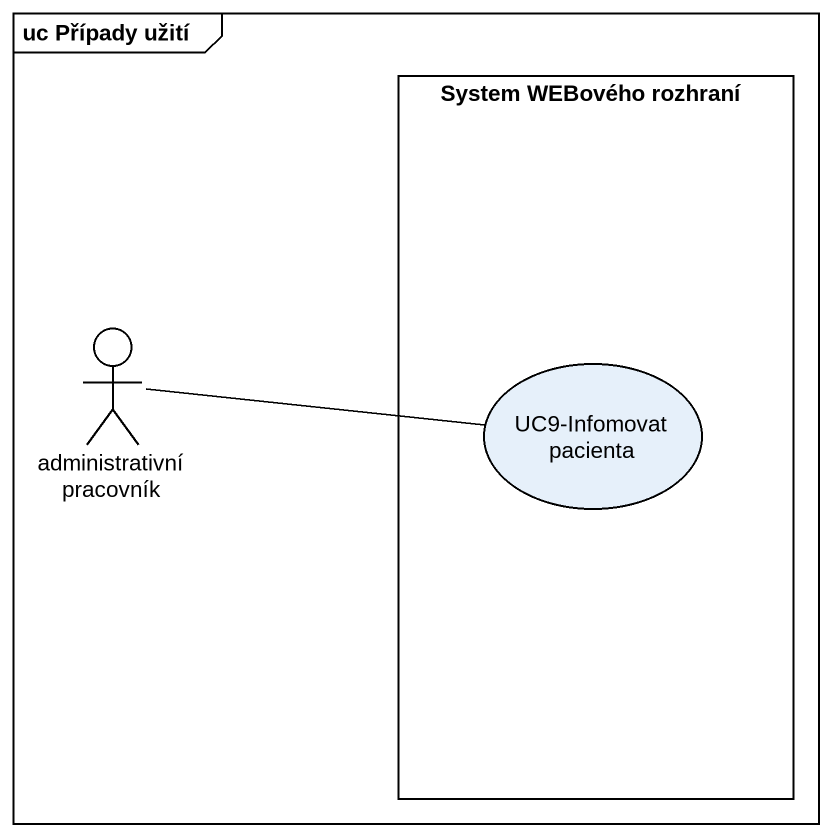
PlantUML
@startuml
mainframe uc Případy užití
rectangle "System WEBového rozhraní" as System_WEBového_rozhraní {
  usecase "UC9-Infomovat pacienta" as UC9_Infomovat_pacienta
}
actor "administrativní pracovník" as administrativní_pracovník
administrativní_pracovník -right- UC9_Infomovat_pacienta
@enduml
